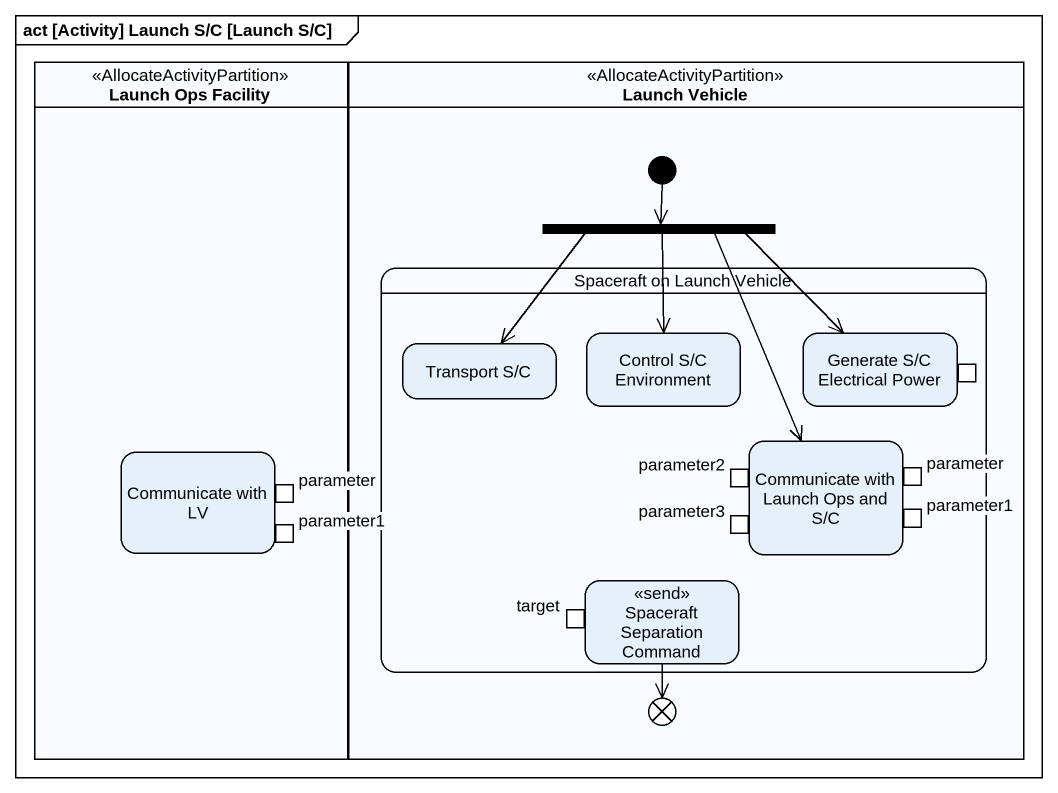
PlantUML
@startuml
mainframe act [Activity] Launch S/C [Launch S/C]
hide empty description
state "Launch Ops Facility" as Launch_Ops_Facility <<AllocateActivityPartition>> {
  state "Communicate with LV" as Communicate_with_LV {
    state parameter <<outputPin>>
    state parameter1 <<inputPin>>
  }
}
state "Launch Vehicle" as Launch_Vehicle <<AllocateActivityPartition>> {
  state "Spaceraft on Launch Vehicle" as Spaceraft_on_Launch_Vehicle {
    state "Transport S/C" as Transport_S_C
    state "Control S/C Environment" as Control_S_C_Environment
    state "Generate S/C Electrical Power" as Generate_S_C_Electrical {
      state pin1 <<outputPin>>
    }
    state "Communicate with Launch Ops and S/C" as Communicate_with_Launch_Ops {
      state parameter2 <<inputPin>>
      state "parameter" as parameter_2 <<outputPin>>
      state parameter3 <<outputPin>>
      state "parameter1" as parameter1_2 <<inputPin>>
    }
    state "Spaceraft Separation Command" as Spaceraft_Separation_Command <<send>> {
      state target <<inputPin>>
    }
  }
  state fork1 <<fork>>
  state flowfinal1 <<end>>
  [*] --> fork1
}
fork1 --> Transport_S_C
fork1 --> Control_S_C_Environment
fork1 --> Generate_S_C_Electrical
fork1 --> Communicate_with_Launch_Ops
Spaceraft_Separation_Command --> flowfinal1
@enduml
